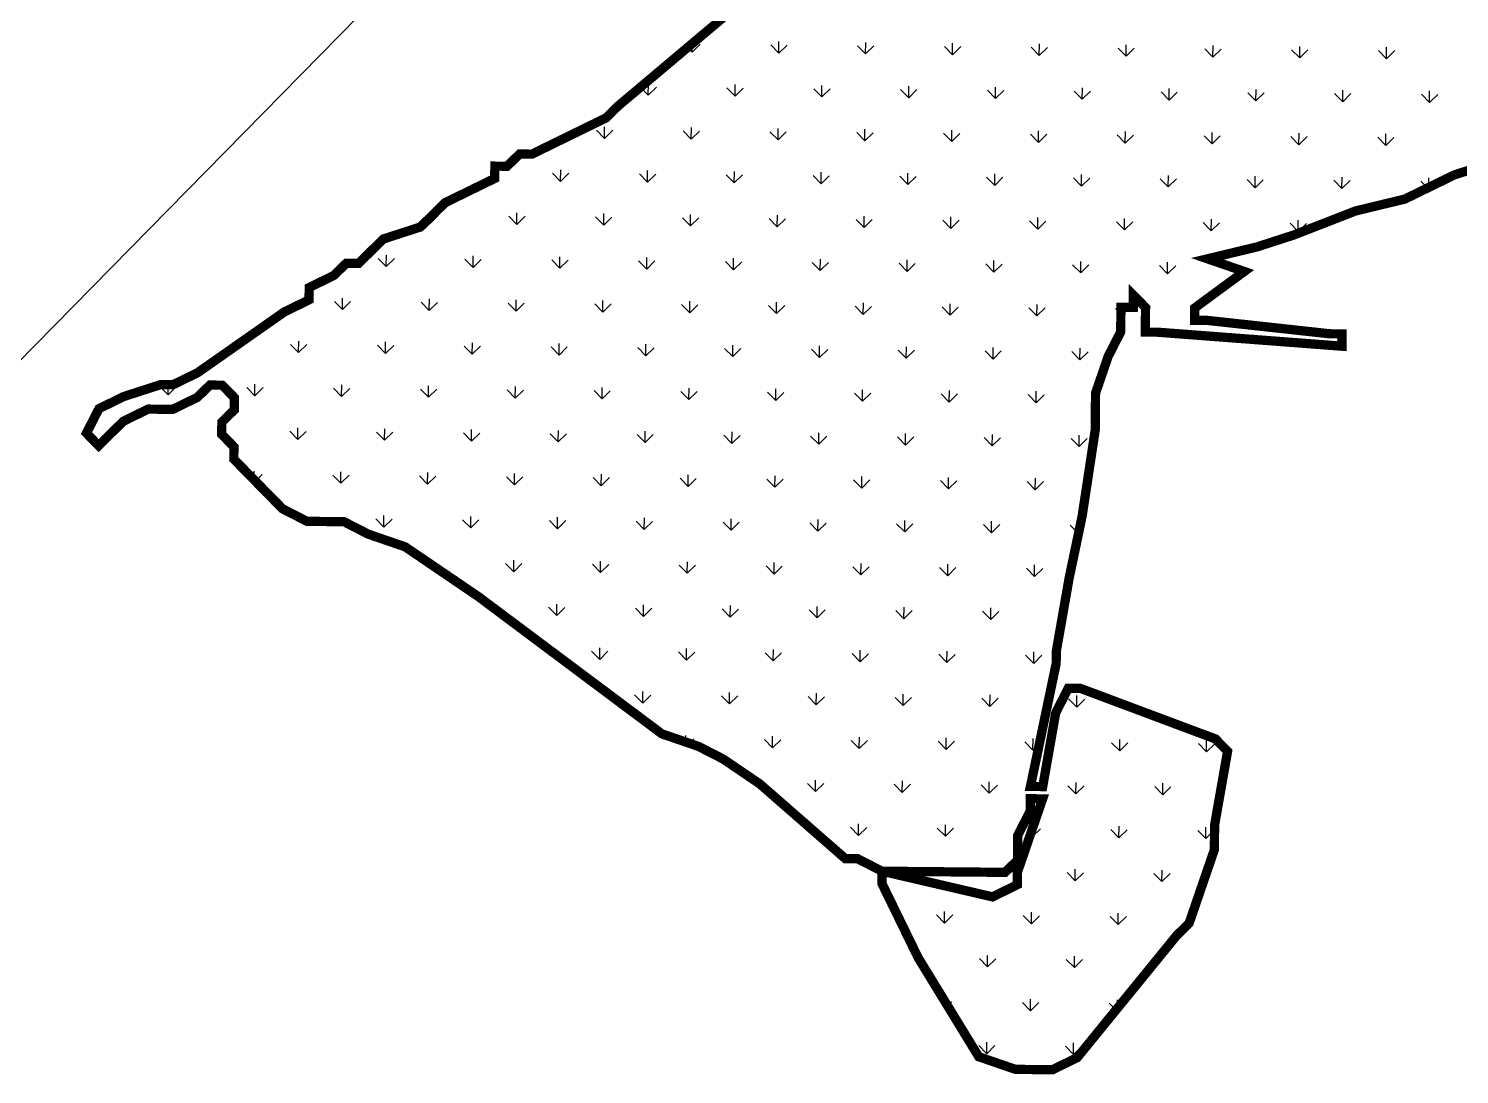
# Model space of a CAD drawing. Header units: metres. Extents: x 295202 to 296901, y 1978172 to 1980028.
# Drawn here: x 295857.5 to 296323.7, y 1979356.6 to 1979697.2 of the extents above; entities that cross this region are included whole.
import ezdxf

# ---------------------------------------------------------------- set-up
doc = ezdxf.new("R2010")
doc.units = ezdxf.units.M
doc.header["$MEASUREMENT"] = 0
doc.layers.add('MANGROOVES', color=112, linetype='Continuous')
doc.layers.add('VILLAGE BOUNDRY', color=3, linetype='Continuous')

msp = doc.modelspace()

# ---------------------------------------------------------------- linework, layer by layer
at = {"layer": 'MANGROOVES', "linetype": 'Continuous', "lineweight": -2}
for p, q in [((296106.2, 1979719.64), (296049.65, 1979672.05)), ((296073.65, 1979689.45), (296073.67, 1979692.27)), ((296073.65, 1979689.45), (296076.32, 1979692.08)), ((296101.93, 1979689.19), (296099.3, 1979691.87)), ((296101.93, 1979689.19), (296101.96, 1979692.94)), ((296101.93, 1979689.19), (296104.61, 1979691.82)), ((296130.21, 1979688.93), (296127.59, 1979691.61)), ((296130.21, 1979688.93), (296130.25, 1979692.68)), ((296130.21, 1979688.93), (296132.89, 1979691.56)), ((296158.5, 1979688.67), (296155.87, 1979691.35)), ((296158.5, 1979688.68), (296158.53, 1979692.43)), ((296158.5, 1979688.67), (296161.17, 1979691.3)), ((296186.78, 1979688.42), (296186.81, 1979692.17)), ((296215.06, 1979688.16), (296215.1, 1979691.91)), ((296243.35, 1979687.9), (296243.38, 1979691.65)), ((296271.63, 1979687.64), (296271.66, 1979691.39)), ((296073.65, 1979689.45), (296072.14, 1979690.98)), ((296186.78, 1979688.42), (296184.15, 1979691.09)), ((296186.78, 1979688.42), (296189.46, 1979691.04)), ((296215.06, 1979688.16), (296212.44, 1979690.83)), ((296215.06, 1979688.16), (296217.74, 1979690.78)), ((296243.35, 1979687.9), (296240.72, 1979690.57)), ((296243.35, 1979687.9), (296246.02, 1979690.53)), ((296271.63, 1979687.64), (296269, 1979690.31)), ((296271.63, 1979687.64), (296274.3, 1979690.27)), ((296299.91, 1979687.38), (296297.28, 1979690.06)), ((296299.91, 1979687.38), (296299.95, 1979691.13)), ((296299.91, 1979687.38), (296302.59, 1979690.01)), ((296059.38, 1979675.44), (296056.8, 1979678.07)), ((296059.38, 1979675.44), (296059.41, 1979679.19)), ((296059.38, 1979675.44), (296062.05, 1979678.07)), ((296087.66, 1979675.18), (296085.03, 1979677.86)), ((296087.66, 1979675.18), (296087.69, 1979678.93)), ((296087.66, 1979675.18), (296090.34, 1979677.81)), ((296115.94, 1979674.92), (296113.32, 1979677.6)), ((296115.94, 1979674.92), (296115.98, 1979678.67)), ((296115.94, 1979674.92), (296118.62, 1979677.55)), ((296144.23, 1979674.66), (296141.6, 1979677.34)), ((296144.23, 1979674.66), (296144.26, 1979678.41)), ((296144.23, 1979674.66), (296146.9, 1979677.29)), ((296172.51, 1979674.4), (296172.54, 1979678.15)), ((296200.79, 1979674.15), (296200.83, 1979677.9)), ((296229.07, 1979673.89), (296229.11, 1979677.64)), ((296257.36, 1979673.63), (296257.39, 1979677.38)), ((296172.51, 1979674.4), (296169.88, 1979677.08)), ((296172.51, 1979674.4), (296175.18, 1979677.03)), ((296200.79, 1979674.14), (296198.16, 1979676.82)), ((296200.79, 1979674.14), (296203.47, 1979676.77)), ((296229.07, 1979673.89), (296226.45, 1979676.56)), ((296229.07, 1979673.89), (296231.75, 1979676.51)), ((296257.36, 1979673.63), (296254.73, 1979676.3)), ((296257.36, 1979673.63), (296260.03, 1979676.25)), ((296285.64, 1979673.37), (296283.01, 1979676.04)), ((296285.64, 1979673.37), (296285.68, 1979677.12)), ((296285.64, 1979673.37), (296288.32, 1979676)), ((296313.92, 1979673.11), (296311.3, 1979675.78)), ((296313.92, 1979673.11), (296313.96, 1979676.86)), ((296313.92, 1979673.11), (296316.6, 1979675.74)), ((296045.6, 1979668.08), (296021.45, 1979656.28)), ((296049.65, 1979672.05), (296045.6, 1979668.08)), ((296045.11, 1979661.43), (296042.48, 1979664.1)), ((296045.11, 1979661.43), (296045.14, 1979665.18)), ((296045.11, 1979661.43), (296047.78, 1979664.05)), ((296073.39, 1979661.17), (296070.76, 1979663.84)), ((296073.39, 1979661.17), (296073.42, 1979664.92)), ((296073.39, 1979661.17), (296076.06, 1979663.8)), ((296101.67, 1979660.91), (296099.04, 1979663.59)), ((296101.67, 1979660.91), (296101.71, 1979664.66)), ((296101.67, 1979660.91), (296104.35, 1979663.54)), ((296129.95, 1979660.65), (296127.33, 1979663.33)), ((296129.95, 1979660.65), (296129.99, 1979664.4)), ((296129.95, 1979660.65), (296132.63, 1979663.28)), ((296158.24, 1979660.39), (296158.27, 1979664.14)), ((296186.52, 1979660.13), (296186.55, 1979663.88)), ((296214.8, 1979659.87), (296214.84, 1979663.62)), ((296243.09, 1979659.62), (296243.12, 1979663.37)), ((296158.24, 1979660.39), (296155.61, 1979663.07)), ((296158.24, 1979660.39), (296160.91, 1979663.02)), ((296186.52, 1979660.13), (296183.89, 1979662.81)), ((296186.52, 1979660.13), (296189.2, 1979662.76)), ((296214.8, 1979659.87), (296212.18, 1979662.55)), ((296214.8, 1979659.87), (296217.48, 1979662.5)), ((296243.09, 1979659.61), (296240.46, 1979662.29)), ((296243.09, 1979659.61), (296245.76, 1979662.24)), ((296271.37, 1979659.36), (296268.74, 1979662.03)), ((296271.37, 1979659.36), (296271.4, 1979663.11)), ((296271.37, 1979659.36), (296274.05, 1979661.98)), ((296299.65, 1979659.1), (296297.03, 1979661.77)), ((296299.65, 1979659.1), (296299.69, 1979662.85)), ((296299.65, 1979659.1), (296302.33, 1979661.72)), ((296017.44, 1979656.31), (296013.39, 1979652.34)), ((296021.45, 1979656.28), (296017.44, 1979656.31)), ((296009.39, 1979652.38), (296009.35, 1979648.37)), ((296013.39, 1979652.34), (296009.39, 1979652.38)), ((296030.83, 1979647.42), (296028.21, 1979650.09)), ((296030.83, 1979647.42), (296030.87, 1979651.17)), ((296030.83, 1979647.42), (296033.51, 1979650.04)), ((296059.12, 1979647.16), (296056.49, 1979649.83)), ((296059.12, 1979647.16), (296059.15, 1979650.91)), ((296059.12, 1979647.16), (296061.79, 1979649.78)), ((296087.4, 1979646.9), (296084.77, 1979649.57)), ((296087.4, 1979646.9), (296087.43, 1979650.65)), ((296087.4, 1979646.9), (296090.08, 1979649.52)), ((296115.68, 1979646.64), (296113.06, 1979649.31)), ((296115.68, 1979646.64), (296115.72, 1979650.39)), ((296115.68, 1979646.64), (296118.36, 1979649.27)), ((296143.97, 1979646.38), (296144, 1979650.13)), ((296172.25, 1979646.12), (296172.28, 1979649.87)), ((296200.53, 1979645.86), (296200.57, 1979649.61)), ((296228.82, 1979645.6), (296228.85, 1979649.35)), ((296305.89, 1979641.65), (296322, 1979649.52)), ((296322, 1979649.52), (296334.06, 1979653.41)), ((296009.35, 1979648.37), (295993.24, 1979640.5)), ((296143.97, 1979646.38), (296141.34, 1979649.06)), ((296143.97, 1979646.38), (296146.64, 1979649.01)), ((296172.25, 1979646.12), (296169.62, 1979648.8)), ((296172.25, 1979646.12), (296174.93, 1979648.75)), ((296200.53, 1979645.86), (296197.91, 1979648.54)), ((296200.53, 1979645.86), (296203.21, 1979648.49)), ((296228.82, 1979645.6), (296226.19, 1979648.28)), ((296228.82, 1979645.6), (296231.49, 1979648.23)), ((296257.1, 1979645.34), (296254.47, 1979648.02)), ((296257.1, 1979645.34), (296257.13, 1979649.09)), ((296257.1, 1979645.34), (296259.77, 1979647.97)), ((296285.38, 1979645.08), (296282.75, 1979647.76)), ((296285.38, 1979645.09), (296285.42, 1979648.84)), ((296285.38, 1979645.08), (296288.06, 1979647.71)), ((296313.26, 1979645.24), (296311.04, 1979647.5)), ((296313.67, 1979645.45), (296313.7, 1979648.58)), ((296314.92, 1979646.05), (296316.34, 1979647.45)), ((295993.24, 1979640.5), (295985.15, 1979632.56)), ((296289.83, 1979637.78), (296305.89, 1979641.65)), ((295988.28, 1979633.66), (295990.96, 1979636.29)), ((295988.28, 1979633.66), (295988.3, 1979635.64)), ((296016.56, 1979633.4), (296013.94, 1979636.08)), ((296016.56, 1979633.4), (296016.6, 1979637.15)), ((296016.56, 1979633.4), (296019.24, 1979636.03)), ((296044.85, 1979633.14), (296042.22, 1979635.82)), ((296044.85, 1979633.15), (296044.88, 1979636.9)), ((296044.85, 1979633.14), (296047.52, 1979635.77)), ((296073.13, 1979632.89), (296070.5, 1979635.56)), ((296073.13, 1979632.89), (296073.16, 1979636.64)), ((296073.13, 1979632.89), (296075.81, 1979635.51)), ((296101.41, 1979632.63), (296098.79, 1979635.3)), ((296101.41, 1979632.63), (296101.45, 1979636.38)), ((296129.7, 1979632.37), (296129.73, 1979636.12)), ((296157.98, 1979632.11), (296158.01, 1979635.86)), ((296186.26, 1979631.85), (296186.3, 1979635.6)), ((296214.54, 1979631.59), (296214.58, 1979635.34)), ((296269.71, 1979629.95), (296289.83, 1979637.78)), ((295985.15, 1979632.56), (295973.09, 1979628.66)), ((295988.28, 1979633.66), (295987.3, 1979634.66)), ((296101.41, 1979632.63), (296104.09, 1979635.25)), ((296129.7, 1979632.37), (296127.07, 1979635.04)), ((296129.7, 1979632.37), (296132.37, 1979634.99)), ((296157.98, 1979632.11), (296155.35, 1979634.78)), ((296157.98, 1979632.11), (296160.65, 1979634.74)), ((296186.26, 1979631.85), (296183.63, 1979634.53)), ((296186.26, 1979631.85), (296188.94, 1979634.48)), ((296214.54, 1979631.59), (296211.92, 1979634.27)), ((296214.54, 1979631.59), (296217.22, 1979634.22)), ((296242.83, 1979631.33), (296240.2, 1979634.01)), ((296242.83, 1979631.33), (296242.86, 1979635.08)), ((296242.83, 1979631.33), (296245.5, 1979633.96)), ((296271.11, 1979631.07), (296268.48, 1979633.75)), ((296271.11, 1979631.07), (296271.15, 1979634.82)), ((296271.11, 1979631.07), (296273.79, 1979633.7)), ((295973.09, 1979628.66), (295965, 1979620.71)), ((296241.58, 1979622.19), (296257.65, 1979626.05)), ((296257.65, 1979626.05), (296269.71, 1979629.95)), ((295974.01, 1979619.65), (295971.38, 1979622.33)), ((295974.01, 1979619.65), (295974.04, 1979623.4)), ((295974.01, 1979619.65), (295976.68, 1979622.28)), ((296002.29, 1979619.39), (295999.66, 1979622.07)), ((296002.29, 1979619.39), (296002.33, 1979623.14)), ((296002.29, 1979619.39), (296004.97, 1979622.02)), ((296030.58, 1979619.13), (296027.95, 1979621.81)), ((296030.58, 1979619.13), (296030.61, 1979622.88)), ((296030.58, 1979619.13), (296033.25, 1979621.76)), ((296058.86, 1979618.87), (296056.23, 1979621.55)), ((296058.86, 1979618.87), (296058.89, 1979622.62)), ((296058.86, 1979618.87), (296061.53, 1979621.5)), ((296087.14, 1979618.61), (296084.51, 1979621.29)), ((296087.14, 1979618.62), (296087.18, 1979622.37)), ((296115.42, 1979618.36), (296115.46, 1979622.11)), ((296143.71, 1979618.1), (296143.74, 1979621.85)), ((296171.99, 1979617.84), (296172.02, 1979621.59)), ((296200.27, 1979617.58), (296200.31, 1979621.33)), ((296253.57, 1979618.07), (296241.58, 1979622.19)), ((295956.95, 1979616.78), (295948.9, 1979612.84)), ((295961, 1979620.75), (295956.95, 1979616.78)), ((295965, 1979620.71), (295961, 1979620.75)), ((296087.14, 1979618.61), (296089.82, 1979621.24)), ((296115.42, 1979618.36), (296112.8, 1979621.03)), ((296115.42, 1979618.36), (296118.1, 1979620.98)), ((296143.71, 1979618.1), (296141.08, 1979620.77)), ((296143.71, 1979618.1), (296146.38, 1979620.72)), ((296171.99, 1979617.84), (296169.36, 1979620.51)), ((296171.99, 1979617.84), (296174.67, 1979620.46)), ((296200.27, 1979617.58), (296197.65, 1979620.25)), ((296200.27, 1979617.58), (296202.95, 1979620.21)), ((296228.56, 1979617.32), (296225.93, 1979620)), ((296228.56, 1979617.32), (296228.59, 1979621.07)), ((296228.56, 1979617.32), (296231.23, 1979619.95)), ((296237.43, 1979606.19), (296253.57, 1979618.07)), ((296237.43, 1979606.19), (296253.57, 1979618.07)), ((295948.9, 1979612.84), (295948.86, 1979608.83)), ((295948.86, 1979608.83), (295940.81, 1979604.9)), ((295959.74, 1979605.64), (295957.11, 1979608.31)), ((295959.74, 1979605.64), (295959.77, 1979609.39)), ((295959.74, 1979605.64), (295962.41, 1979608.27)), ((295988.02, 1979605.38), (295985.39, 1979608.06)), ((295988.02, 1979605.38), (295988.06, 1979609.13)), ((295988.02, 1979605.38), (295990.7, 1979608.01)), ((296016.3, 1979605.12), (296013.68, 1979607.8)), ((296016.3, 1979605.12), (296016.34, 1979608.87)), ((296016.3, 1979605.12), (296018.98, 1979607.75)), ((296044.59, 1979604.86), (296041.96, 1979607.54)), ((296044.59, 1979604.86), (296044.62, 1979608.61)), ((296044.59, 1979604.86), (296047.26, 1979607.49)), ((296072.87, 1979604.6), (296072.9, 1979608.35)), ((296101.15, 1979604.34), (296101.19, 1979608.09)), ((296129.44, 1979604.09), (296129.47, 1979607.84)), ((296157.72, 1979603.83), (296157.75, 1979607.58)), ((296186, 1979603.57), (296186.04, 1979607.32)), ((296217.39, 1979606.38), (296217.43, 1979610.38)), ((296217.43, 1979610.38), (296221.4, 1979606.34)), ((295940.81, 1979604.9), (295912.57, 1979585.11)), ((296072.87, 1979604.6), (296070.24, 1979607.28)), ((296072.87, 1979604.6), (296075.55, 1979607.23)), ((296101.15, 1979604.34), (296098.53, 1979607.02)), ((296101.15, 1979604.34), (296103.83, 1979606.97)), ((296129.44, 1979604.08), (296126.81, 1979606.76)), ((296129.44, 1979604.08), (296132.11, 1979606.71)), ((296157.72, 1979603.83), (296155.09, 1979606.5)), ((296157.72, 1979603.83), (296160.4, 1979606.45)), ((296186, 1979603.57), (296183.38, 1979606.24)), ((296186, 1979603.57), (296188.68, 1979606.19)), ((296213.36, 1979604.25), (296211.66, 1979605.98)), ((296213.31, 1979598.4), (296213.38, 1979606.41)), ((296213.38, 1979606.41), (296217.39, 1979606.38)), ((296214.31, 1979606.4), (296214.32, 1979607.06)), ((296221.4, 1979606.34), (296221.33, 1979598.32)), ((296237.39, 1979602.18), (296237.43, 1979606.19)), ((296209.23, 1979590.42), (296213.31, 1979598.4)), ((296221.33, 1979598.32), (296225.33, 1979598.29)), ((296225.33, 1979598.29), (296285.41, 1979593.73)), ((296241.4, 1979602.15), (296237.39, 1979602.18)), ((296281.44, 1979597.77), (296241.4, 1979602.15)), ((295945.47, 1979591.63), (295942.84, 1979594.3)), ((295945.47, 1979591.63), (295945.5, 1979595.38)), ((295945.47, 1979591.63), (295948.14, 1979594.25)), ((295973.75, 1979591.37), (295971.12, 1979594.04)), ((295973.75, 1979591.37), (295973.78, 1979595.12)), ((295973.75, 1979591.37), (295976.43, 1979593.99)), ((296002.03, 1979591.11), (295999.41, 1979593.78)), ((296002.03, 1979591.11), (296002.07, 1979594.86)), ((296002.03, 1979591.11), (296004.71, 1979593.74)), ((296030.32, 1979590.85), (296027.69, 1979593.53)), ((296030.32, 1979590.85), (296030.35, 1979594.6)), ((296030.32, 1979590.85), (296032.99, 1979593.48)), ((296058.6, 1979590.59), (296058.63, 1979594.34)), ((296086.88, 1979590.33), (296086.92, 1979594.08)), ((296115.17, 1979590.07), (296115.2, 1979593.82)), ((296143.45, 1979589.81), (296143.48, 1979593.56)), ((296171.73, 1979589.56), (296171.77, 1979593.31)), ((296285.45, 1979597.74), (296281.44, 1979597.77)), ((296285.41, 1979593.73), (296285.45, 1979597.74)), ((296058.6, 1979590.59), (296055.97, 1979593.27)), ((296058.6, 1979590.59), (296061.28, 1979593.22)), ((296086.88, 1979590.33), (296084.26, 1979593.01)), ((296086.88, 1979590.33), (296089.56, 1979592.96)), ((296115.17, 1979590.07), (296112.54, 1979592.75)), ((296115.17, 1979590.07), (296117.84, 1979592.7)), ((296143.45, 1979589.81), (296140.82, 1979592.49)), ((296143.45, 1979589.81), (296146.12, 1979592.44)), ((296171.73, 1979589.55), (296169.1, 1979592.23)), ((296171.73, 1979589.55), (296174.41, 1979592.18)), ((296200.01, 1979589.3), (296197.39, 1979591.97)), ((296200.01, 1979589.3), (296200.05, 1979593.05)), ((296200.01, 1979589.3), (296202.69, 1979591.92)), ((296205.11, 1979578.43), (296209.23, 1979590.42)), ((295912.57, 1979585.11), (295904.52, 1979581.18)), ((295900.51, 1979581.22), (295888.45, 1979577.32)), ((295902.91, 1979577.87), (295900.29, 1979580.55)), ((295904.52, 1979581.18), (295900.51, 1979581.22)), ((295902.91, 1979577.87), (295902.94, 1979581.19)), ((295902.91, 1979577.87), (295905.59, 1979580.5)), ((295912.5, 1979577.1), (295916.54, 1979581.07)), ((295916.54, 1979581.07), (295920.55, 1979581.03)), ((295920.55, 1979581.03), (295924.52, 1979576.99)), ((295931.2, 1979577.61), (295928.57, 1979580.29)), ((295931.2, 1979577.62), (295931.23, 1979581.37)), ((295931.2, 1979577.61), (295933.87, 1979580.24)), ((295959.48, 1979577.36), (295956.85, 1979580.03)), ((295959.48, 1979577.36), (295959.51, 1979581.11)), ((295959.48, 1979577.36), (295962.15, 1979579.98)), ((295987.76, 1979577.1), (295985.13, 1979579.77)), ((295987.76, 1979577.1), (295987.8, 1979580.85)), ((295987.76, 1979577.1), (295990.44, 1979579.72)), ((296016.05, 1979576.84), (296013.42, 1979579.51)), ((296016.05, 1979576.84), (296016.08, 1979580.59)), ((296016.05, 1979576.84), (296018.72, 1979579.46)), ((296044.33, 1979576.58), (296044.36, 1979580.33)), ((296072.61, 1979576.32), (296072.65, 1979580.07)), ((296100.89, 1979576.06), (296100.93, 1979579.81)), ((296129.18, 1979575.8), (296129.21, 1979579.55)), ((295888.45, 1979577.32), (295880.4, 1979573.38)), ((295904.45, 1979573.16), (295912.5, 1979577.1)), ((295924.52, 1979576.99), (295924.49, 1979572.98)), ((296044.33, 1979576.58), (296041.7, 1979579.25)), ((296044.33, 1979576.58), (296047, 1979579.21)), ((296072.61, 1979576.32), (296069.98, 1979579)), ((296072.61, 1979576.32), (296075.29, 1979578.95)), ((296100.89, 1979576.06), (296098.27, 1979578.74)), ((296100.89, 1979576.06), (296103.57, 1979578.69)), ((296129.18, 1979575.8), (296126.55, 1979578.48)), ((296129.18, 1979575.8), (296131.85, 1979578.43)), ((296157.46, 1979575.54), (296154.83, 1979578.22)), ((296157.46, 1979575.54), (296157.49, 1979579.29)), ((296157.46, 1979575.54), (296160.14, 1979578.17)), ((296185.74, 1979575.28), (296183.12, 1979577.96)), ((296185.74, 1979575.28), (296185.78, 1979579.03)), ((296185.74, 1979575.28), (296188.42, 1979577.91)), ((296205, 1979566.4), (296205.11, 1979578.43)), ((295880.4, 1979573.38), (295876.32, 1979565.4)), ((295888.38, 1979569.3), (295896.43, 1979573.24)), ((295896.43, 1979573.24), (295904.45, 1979573.16)), ((295924.49, 1979572.98), (295920.44, 1979569.01)), ((295876.32, 1979565.4), (295880.29, 1979561.36)), ((295880.29, 1979561.36), (295888.38, 1979569.3)), ((295920.44, 1979569.01), (295920.4, 1979565)), ((295945.21, 1979563.34), (295942.58, 1979566.02)), ((295945.21, 1979563.34), (295945.24, 1979567.09)), ((295945.21, 1979563.34), (295947.88, 1979565.97)), ((295973.49, 1979563.08), (295970.86, 1979565.76)), ((295973.49, 1979563.09), (295973.53, 1979566.84)), ((295973.49, 1979563.08), (295976.17, 1979565.71)), ((296001.77, 1979562.83), (295999.15, 1979565.5)), ((296001.77, 1979562.83), (296001.81, 1979566.58)), ((296001.77, 1979562.83), (296004.45, 1979565.45)), ((296030.06, 1979562.57), (296030.09, 1979566.32)), ((296058.34, 1979562.31), (296058.37, 1979566.06)), ((296086.62, 1979562.05), (296086.66, 1979565.8)), ((296114.91, 1979561.79), (296114.94, 1979565.54)), ((296200.74, 1979538.38), (296205, 1979566.4)), ((295920.4, 1979565), (295924.38, 1979560.95)), ((295924.38, 1979560.95), (295924.34, 1979556.94)), ((296030.06, 1979562.57), (296027.43, 1979565.24)), ((296030.06, 1979562.57), (296032.73, 1979565.19)), ((296058.34, 1979562.31), (296055.71, 1979564.98)), ((296058.34, 1979562.31), (296061.02, 1979564.93)), ((296086.62, 1979562.05), (296084, 1979564.72)), ((296086.62, 1979562.05), (296089.3, 1979564.68)), ((296114.91, 1979561.79), (296112.28, 1979564.47)), ((296114.91, 1979561.79), (296117.58, 1979564.42)), ((296143.19, 1979561.53), (296140.56, 1979564.21)), ((296143.19, 1979561.53), (296143.22, 1979565.28)), ((296143.19, 1979561.53), (296145.87, 1979564.16)), ((296171.47, 1979561.27), (296168.85, 1979563.95)), ((296171.47, 1979561.27), (296171.51, 1979565.02)), ((296171.47, 1979561.27), (296174.15, 1979563.9)), ((296199.76, 1979561.01), (296197.13, 1979563.69)), ((296199.76, 1979561.01), (296199.79, 1979564.76)), ((296199.76, 1979561.01), (296202.43, 1979563.64)), ((295924.34, 1979556.94), (295940.22, 1979540.76)), ((295930.95, 1979550.22), (295930.97, 1979553.08)), ((295931.38, 1979549.77), (295933.61, 1979551.96)), ((295959.22, 1979549.07), (295956.59, 1979551.75)), ((295959.22, 1979549.07), (295959.25, 1979552.82)), ((295959.22, 1979549.07), (295961.9, 1979551.7)), ((295987.5, 1979548.81), (295984.88, 1979551.49)), ((295987.5, 1979548.81), (295987.54, 1979552.56)), ((295987.5, 1979548.81), (295990.18, 1979551.44)), ((296015.79, 1979548.56), (296015.82, 1979552.31)), ((296044.07, 1979548.3), (296044.1, 1979552.05)), ((296072.35, 1979548.04), (296072.39, 1979551.79)), ((296100.64, 1979547.78), (296100.67, 1979551.53)), ((296015.79, 1979548.55), (296013.16, 1979551.23)), ((296015.79, 1979548.55), (296018.46, 1979551.18)), ((296044.07, 1979548.3), (296041.44, 1979550.97)), ((296044.07, 1979548.3), (296046.75, 1979550.92)), ((296072.35, 1979548.04), (296069.73, 1979550.71)), ((296072.35, 1979548.04), (296075.03, 1979550.66)), ((296100.64, 1979547.78), (296098.01, 1979550.45)), ((296100.64, 1979547.78), (296103.31, 1979550.4)), ((296128.92, 1979547.52), (296126.29, 1979550.19)), ((296128.92, 1979547.52), (296128.95, 1979551.27)), ((296128.92, 1979547.52), (296131.59, 1979550.15)), ((296157.2, 1979547.26), (296154.57, 1979549.94)), ((296157.2, 1979547.26), (296157.24, 1979551.01)), ((296157.2, 1979547.26), (296159.88, 1979549.89)), ((296185.48, 1979547), (296182.86, 1979549.68)), ((296185.48, 1979547), (296185.52, 1979550.75)), ((296185.48, 1979547), (296188.16, 1979549.63)), ((295940.22, 1979540.76), (295948.2, 1979536.68)), ((295944.98, 1979538.33), (295944.98, 1979538.81)), ((295947.15, 1979537.22), (295947.62, 1979537.69)), ((295973.23, 1979534.8), (295970.6, 1979537.48)), ((295973.23, 1979534.8), (295973.27, 1979538.55)), ((295973.23, 1979534.8), (295975.91, 1979537.43)), ((296001.52, 1979534.54), (296001.55, 1979538.29)), ((296029.8, 1979534.28), (296029.83, 1979538.03)), ((296058.08, 1979534.03), (296058.12, 1979537.78)), ((296086.36, 1979533.77), (296086.4, 1979537.52)), ((296196.54, 1979518.37), (296200.74, 1979538.38)), ((295948.2, 1979536.68), (295960.23, 1979536.57)), ((295960.23, 1979536.57), (295968.21, 1979532.49)), ((296001.52, 1979534.54), (295998.89, 1979537.22)), ((296001.52, 1979534.54), (296004.19, 1979537.17)), ((296029.8, 1979534.28), (296027.17, 1979536.96)), ((296029.8, 1979534.28), (296032.47, 1979536.91)), ((296058.08, 1979534.02), (296055.45, 1979536.7)), ((296058.08, 1979534.02), (296060.76, 1979536.65)), ((296086.36, 1979533.77), (296083.74, 1979536.44)), ((296086.36, 1979533.77), (296089.04, 1979536.39)), ((296114.65, 1979533.51), (296112.02, 1979536.18)), ((296114.65, 1979533.51), (296114.68, 1979537.26)), ((296114.65, 1979533.51), (296117.32, 1979536.13)), ((296142.93, 1979533.25), (296140.3, 1979535.92)), ((296142.93, 1979533.25), (296142.96, 1979537)), ((296142.93, 1979533.25), (296145.61, 1979535.87)), ((296171.21, 1979532.99), (296168.59, 1979535.66)), ((296171.21, 1979532.99), (296171.25, 1979536.74)), ((296171.21, 1979532.99), (296173.89, 1979535.62)), ((296199.5, 1979532.73), (296196.87, 1979535.41)), ((296199.5, 1979532.73), (296199.53, 1979536.48)), ((296199.5, 1979532.73), (296199.57, 1979532.8)), ((295968.21, 1979532.49), (295980.19, 1979528.37)), ((295980.19, 1979528.37), (296004.09, 1979512.12)), ((295987.27, 1979523.56), (295987.28, 1979524.28)), ((296015.53, 1979520.27), (296015.56, 1979524.02)), ((296043.81, 1979520.01), (296043.84, 1979523.76)), ((296072.09, 1979519.75), (296072.13, 1979523.5)), ((295989.08, 1979522.33), (295989.92, 1979523.16)), ((296015.53, 1979520.27), (296012.9, 1979522.95)), ((296015.53, 1979520.27), (296018.2, 1979522.9)), ((296043.81, 1979520.01), (296041.18, 1979522.69)), ((296043.81, 1979520.01), (296046.49, 1979522.64)), ((296072.09, 1979519.75), (296069.47, 1979522.43)), ((296072.09, 1979519.75), (296074.77, 1979522.38)), ((296100.38, 1979519.49), (296097.75, 1979522.17)), ((296100.38, 1979519.5), (296100.41, 1979523.25)), ((296100.38, 1979519.49), (296103.05, 1979522.12)), ((296128.66, 1979519.24), (296126.03, 1979521.91)), ((296128.66, 1979519.24), (296128.69, 1979522.99)), ((296128.66, 1979519.24), (296131.34, 1979521.86)), ((296156.94, 1979518.98), (296154.32, 1979521.65)), ((296156.94, 1979518.98), (296156.98, 1979522.73)), ((296156.94, 1979518.98), (296159.62, 1979521.6)), ((296185.23, 1979518.72), (296182.6, 1979521.39)), ((296185.23, 1979518.72), (296185.26, 1979522.47)), ((296185.23, 1979518.72), (296187.9, 1979521.34)), ((296192.32, 1979494.36), (296196.54, 1979518.37)), ((296004.09, 1979512.12), (296063.81, 1979467.47)), ((296029.54, 1979506), (296029.57, 1979509.75)), ((296057.82, 1979505.74), (296057.86, 1979509.49)), ((296029.54, 1979506), (296026.91, 1979508.68)), ((296029.54, 1979506), (296032.22, 1979508.63)), ((296057.82, 1979505.74), (296055.2, 1979508.42)), ((296057.82, 1979505.74), (296060.5, 1979508.37)), ((296086.11, 1979505.48), (296083.48, 1979508.16)), ((296086.11, 1979505.48), (296086.14, 1979509.23)), ((296086.11, 1979505.48), (296088.78, 1979508.11)), ((296114.39, 1979505.22), (296111.76, 1979507.9)), ((296114.39, 1979505.22), (296114.42, 1979508.97)), ((296114.39, 1979505.22), (296117.06, 1979507.85)), ((296142.67, 1979504.96), (296140.04, 1979507.64)), ((296142.67, 1979504.97), (296142.71, 1979508.72)), ((296142.67, 1979504.96), (296145.35, 1979507.59)), ((296170.95, 1979504.71), (296168.33, 1979507.38)), ((296170.95, 1979504.71), (296170.99, 1979508.46)), ((296170.95, 1979504.71), (296173.63, 1979507.33)), ((296043.55, 1979491.73), (296043.59, 1979495.48)), ((296043.55, 1979491.73), (296040.92, 1979494.4)), ((296043.55, 1979491.73), (296046.23, 1979494.36)), ((296071.83, 1979491.47), (296069.21, 1979494.15)), ((296071.83, 1979491.47), (296071.87, 1979495.22)), ((296071.83, 1979491.47), (296074.51, 1979494.1)), ((296100.12, 1979491.21), (296097.49, 1979493.89)), ((296100.12, 1979491.21), (296100.15, 1979494.96)), ((296100.12, 1979491.21), (296102.79, 1979493.84)), ((296128.4, 1979490.95), (296125.77, 1979493.63)), ((296128.4, 1979490.95), (296128.43, 1979494.7)), ((296128.4, 1979490.95), (296131.08, 1979493.58)), ((296156.68, 1979490.69), (296154.06, 1979493.37)), ((296156.68, 1979490.69), (296156.72, 1979494.44)), ((296156.68, 1979490.69), (296159.36, 1979493.32)), ((296184.97, 1979490.43), (296182.34, 1979493.11)), ((296184.97, 1979490.44), (296185, 1979494.19)), ((296184.97, 1979490.43), (296187.64, 1979493.06)), ((296192.28, 1979490.35), (296192.32, 1979494.36)), ((296183.9, 1979450.34), (296192.28, 1979490.35)), ((296196.21, 1979482.3), (296192.13, 1979474.32)), ((296200.22, 1979482.26), (296196.21, 1979482.3)), ((296244.16, 1979465.82), (296200.22, 1979482.26)), ((296057.56, 1979477.46), (296054.94, 1979480.13)), ((296057.56, 1979477.46), (296057.6, 1979481.21)), ((296057.56, 1979477.46), (296060.24, 1979480.09)), ((296085.85, 1979477.2), (296083.22, 1979479.87)), ((296085.85, 1979477.2), (296085.88, 1979480.95)), ((296085.85, 1979477.2), (296088.52, 1979479.83)), ((296114.13, 1979476.94), (296111.5, 1979479.62)), ((296114.13, 1979476.94), (296114.16, 1979480.69)), ((296114.13, 1979476.94), (296116.81, 1979479.57)), ((296142.41, 1979476.68), (296139.79, 1979479.36)), ((296142.41, 1979476.68), (296142.45, 1979480.43)), ((296142.41, 1979476.68), (296145.09, 1979479.31)), ((296170.7, 1979476.42), (296168.07, 1979479.1)), ((296170.7, 1979476.42), (296170.73, 1979480.17)), ((296170.7, 1979476.42), (296173.37, 1979479.05)), ((296198.98, 1979476.16), (296196.35, 1979478.84)), ((296198.98, 1979476.16), (296199.01, 1979479.91)), ((296198.98, 1979476.16), (296201.65, 1979478.79)), ((296192.13, 1979474.32), (296187.9, 1979450.3)), ((296063.81, 1979467.47), (296075.79, 1979463.35)), ((296069.18, 1979465.63), (296068.95, 1979465.86)), ((296071.59, 1979464.8), (296071.61, 1979466.94)), ((296072.8, 1979464.38), (296074.25, 1979465.81)), ((296075.79, 1979463.35), (296083.77, 1979459.27)), ((296099.86, 1979462.93), (296097.23, 1979465.6)), ((296099.86, 1979462.93), (296099.89, 1979466.68)), ((296099.86, 1979462.93), (296102.53, 1979465.56)), ((296128.14, 1979462.67), (296125.51, 1979465.34)), ((296128.14, 1979462.67), (296128.18, 1979466.42)), ((296128.14, 1979462.67), (296130.82, 1979465.3)), ((296156.42, 1979462.41), (296153.8, 1979465.09)), ((296156.42, 1979462.41), (296156.46, 1979466.16)), ((296156.42, 1979462.41), (296159.1, 1979465.04)), ((296184.71, 1979462.15), (296182.08, 1979464.83)), ((296184.71, 1979462.15), (296184.74, 1979465.9)), ((296184.71, 1979462.15), (296186.8, 1979464.21)), ((296212.99, 1979461.89), (296210.36, 1979464.57)), ((296212.99, 1979461.89), (296213.03, 1979465.64)), ((296212.99, 1979461.89), (296215.67, 1979464.52)), ((296241.27, 1979461.63), (296238.65, 1979464.31)), ((296241.27, 1979461.63), (296241.31, 1979465.38)), ((296241.27, 1979461.63), (296243.95, 1979464.26)), ((296248.13, 1979461.78), (296244.16, 1979465.82)), ((296083.77, 1979459.27), (296095.72, 1979451.15)), ((296243.9, 1979437.76), (296248.13, 1979461.78)), ((296095.72, 1979451.15), (296123.56, 1979426.84)), ((296113.87, 1979448.66), (296111.24, 1979451.33)), ((296113.87, 1979448.66), (296113.9, 1979452.41)), ((296113.87, 1979448.66), (296116.55, 1979451.28)), ((296142.15, 1979448.4), (296139.53, 1979451.07)), ((296142.15, 1979448.4), (296142.19, 1979452.15)), ((296142.15, 1979448.4), (296144.83, 1979451.03)), ((296170.44, 1979448.14), (296167.81, 1979450.81)), ((296170.44, 1979448.14), (296170.47, 1979451.89)), ((296170.44, 1979448.14), (296173.11, 1979450.77)), ((296187.9, 1979450.3), (296183.9, 1979450.34)), ((296198.72, 1979447.88), (296196.09, 1979450.56)), ((296198.72, 1979447.88), (296198.75, 1979451.63)), ((296198.72, 1979447.88), (296201.4, 1979450.51)), ((296227, 1979447.62), (296224.38, 1979450.3)), ((296227, 1979447.62), (296227.04, 1979451.37)), ((296227, 1979447.62), (296229.68, 1979450.25)), ((296187.87, 1979446.29), (296179.63, 1979422.32)), ((296183.82, 1979442.32), (296183.86, 1979446.33)), ((296183.86, 1979446.33), (296187.87, 1979446.29)), ((296179.74, 1979434.34), (296183.82, 1979442.32)), ((296127.88, 1979434.39), (296125.26, 1979437.06)), ((296127.88, 1979434.39), (296127.92, 1979438.14)), ((296127.88, 1979434.39), (296130.56, 1979437.01)), ((296156.17, 1979434.13), (296153.54, 1979436.8)), ((296156.17, 1979434.13), (296156.2, 1979437.88)), ((296156.17, 1979434.13), (296158.84, 1979436.75)), ((296184.45, 1979433.87), (296187.12, 1979436.5)), ((296184.45, 1979433.87), (296184.47, 1979436.41)), ((296212.73, 1979433.61), (296210.1, 1979436.28)), ((296212.73, 1979433.61), (296212.77, 1979437.36)), ((296212.73, 1979433.61), (296215.41, 1979436.24)), ((296241.02, 1979433.35), (296238.39, 1979436.03)), ((296241.02, 1979433.35), (296241.05, 1979437.1)), ((296241.02, 1979433.35), (296243.69, 1979435.98)), ((296243.83, 1979429.75), (296243.9, 1979437.76)), ((296179.67, 1979426.32), (296179.74, 1979434.34)), ((296184.45, 1979433.87), (296183.82, 1979434.51)), ((296123.56, 1979426.84), (296127.57, 1979426.8)), ((296127.57, 1979426.8), (296135.54, 1979422.72)), ((296175.62, 1979422.35), (296179.67, 1979426.32)), ((296235.59, 1979405.77), (296243.83, 1979429.75)), ((296135.54, 1979422.72), (296135.51, 1979418.71)), ((296135.54, 1979422.72), (296175.62, 1979422.35)), ((296171.54, 1979414.37), (296135.54, 1979422.72)), ((296139.37, 1979422.68), (296139.27, 1979422.79)), ((296141.89, 1979420.12), (296140.46, 1979421.58)), ((296141.89, 1979420.12), (296141.91, 1979421.24)), ((296141.89, 1979420.12), (296142.83, 1979421.03)), ((296141.92, 1979422.66), (296141.93, 1979423.87)), ((296144.46, 1979422.64), (296144.57, 1979422.74)), ((296167.66, 1979422.42), (296167.55, 1979422.53)), ((296170.2, 1979422.4), (296170.21, 1979423.61)), ((296172.75, 1979422.38), (296172.85, 1979422.48)), ((296179.63, 1979422.32), (296179.59, 1979418.31)), ((296198.46, 1979419.6), (296195.83, 1979422.27)), ((296198.46, 1979419.6), (296198.5, 1979423.35)), ((296198.46, 1979419.6), (296201.14, 1979422.22)), ((296226.74, 1979419.34), (296224.12, 1979422.01)), ((296226.74, 1979419.34), (296226.78, 1979423.09)), ((296226.74, 1979419.34), (296229.42, 1979421.97)), ((296135.51, 1979418.71), (296147.31, 1979394.55)), ((296179.59, 1979418.31), (296171.54, 1979414.37)), ((296155.91, 1979405.84), (296153.28, 1979408.52)), ((296155.91, 1979405.85), (296155.94, 1979409.59)), ((296155.91, 1979405.84), (296158.58, 1979408.47)), ((296184.19, 1979405.59), (296181.56, 1979408.26)), ((296184.19, 1979405.59), (296184.22, 1979409.34)), ((296184.19, 1979405.59), (296186.87, 1979408.21)), ((296212.47, 1979405.33), (296209.85, 1979408)), ((296212.47, 1979405.33), (296212.51, 1979409.08)), ((296212.47, 1979405.33), (296215.15, 1979407.95)), ((296231.55, 1979401.8), (296235.59, 1979405.77)), ((296199.12, 1979362), (296231.55, 1979401.8)), ((296147.31, 1979394.55), (296167.06, 1979362.3)), ((296169.92, 1979391.57), (296167.29, 1979394.25)), ((296169.92, 1979391.57), (296169.95, 1979395.32)), ((296169.92, 1979391.57), (296172.59, 1979394.2)), ((296198.2, 1979391.31), (296195.57, 1979393.99)), ((296198.2, 1979391.32), (296198.24, 1979395.06)), ((296198.2, 1979391.31), (296200.88, 1979393.94)), ((296224.47, 1979393.11), (296223.86, 1979393.73)), ((296155.68, 1979380.88), (296155.68, 1979381.31)), ((296156.94, 1979378.83), (296158.32, 1979380.19)), ((296183.93, 1979377.3), (296181.3, 1979379.98)), ((296183.93, 1979377.3), (296183.97, 1979381.05)), ((296183.93, 1979377.3), (296186.61, 1979379.93)), ((296211.76, 1979377.51), (296209.59, 1979379.72)), ((296212.22, 1979378.08), (296212.25, 1979380.79)), ((296169.66, 1979363.29), (296167.03, 1979365.97)), ((296169.66, 1979363.29), (296169.69, 1979367.04)), ((296169.66, 1979363.29), (296172.34, 1979365.92)), ((296197.94, 1979363.03), (296195.32, 1979365.71)), ((296197.94, 1979363.03), (296197.98, 1979366.78)), ((296197.94, 1979363.03), (296200.62, 1979365.66)), ((296167.06, 1979362.3), (296179.04, 1979358.18)), ((296191.07, 1979358.07), (296199.12, 1979362)), ((296179.04, 1979358.18), (296191.07, 1979358.07))]:
    msp.add_line(p, q, dxfattribs=at)
at = {"layer": 'MANGROOVES', "linetype": 'Continuous', "lineweight": -2, "const_width": 3.02, "flags": 128}
msp.add_lwpolyline([(296106.2, 1979719.64), (296049.65, 1979672.05), (296045.6, 1979668.08), (296021.45, 1979656.28), (296017.44, 1979656.31), (296013.39, 1979652.34), (296009.39, 1979652.38), (296009.35, 1979648.37), (295993.24, 1979640.5), (295985.15, 1979632.56), (295973.09, 1979628.66), (295965, 1979620.71), (295961, 1979620.75), (295956.95, 1979616.78), (295948.9, 1979612.84), (295948.86, 1979608.83), (295940.81, 1979604.9), (295912.57, 1979585.11), (295904.52, 1979581.18), (295900.51, 1979581.22), (295888.45, 1979577.32), (295880.4, 1979573.38), (295876.32, 1979565.4), (295880.29, 1979561.36), (295888.38, 1979569.3), (295896.43, 1979573.24), (295904.45, 1979573.16), (295912.5, 1979577.1), (295916.54, 1979581.07), (295920.55, 1979581.03), (295924.52, 1979576.99), (295924.49, 1979572.98), (295920.44, 1979569.01), (295920.4, 1979565), (295924.38, 1979560.95), (295924.34, 1979556.94), (295940.22, 1979540.76), (295948.2, 1979536.68), (295960.23, 1979536.57), (295968.21, 1979532.49), (295980.19, 1979528.37), (296004.09, 1979512.12), (296063.81, 1979467.47), (296075.79, 1979463.35), (296083.77, 1979459.27), (296095.72, 1979451.15), (296123.56, 1979426.84), (296127.57, 1979426.8), (296135.54, 1979422.72), (296175.62, 1979422.35), (296179.67, 1979426.32), (296179.74, 1979434.34), (296183.82, 1979442.32), (296183.86, 1979446.33), (296187.87, 1979446.29), (296179.63, 1979422.32), (296179.59, 1979418.31), (296171.54, 1979414.37), (296135.54, 1979422.72), (296135.51, 1979418.71), (296147.31, 1979394.55), (296167.06, 1979362.3), (296179.04, 1979358.18), (296191.07, 1979358.07), (296199.12, 1979362), (296231.55, 1979401.8), (296235.59, 1979405.77), (296243.83, 1979429.75), (296243.9, 1979437.76), (296248.13, 1979461.78), (296244.16, 1979465.82), (296200.22, 1979482.26), (296196.21, 1979482.3), (296192.13, 1979474.32), (296187.9, 1979450.3), (296183.9, 1979450.34), (296192.28, 1979490.35), (296192.32, 1979494.36), (296196.54, 1979518.37), (296200.74, 1979538.38), (296205, 1979566.4), (296205.11, 1979578.43), (296209.23, 1979590.42), (296213.31, 1979598.4), (296213.38, 1979606.41), (296217.39, 1979606.38), (296217.43, 1979610.38), (296221.4, 1979606.34), (296221.33, 1979598.32), (296225.33, 1979598.29), (296285.41, 1979593.73), (296285.45, 1979597.74), (296281.44, 1979597.77), (296241.4, 1979602.15), (296237.39, 1979602.18), (296237.43, 1979606.19), (296253.57, 1979618.07), (296241.58, 1979622.19), (296257.65, 1979626.05), (296269.71, 1979629.95), (296289.83, 1979637.78), (296305.89, 1979641.65), (296322, 1979649.52), (296334.06, 1979653.41)], dxfattribs=at)
at = {"layer": 'VILLAGE BOUNDRY', "color": 3}
msp.add_line((295740.52, 1979472.87), (295992.41, 1979729.21), dxfattribs=at)

doc.saveas('drawing.dxf')
